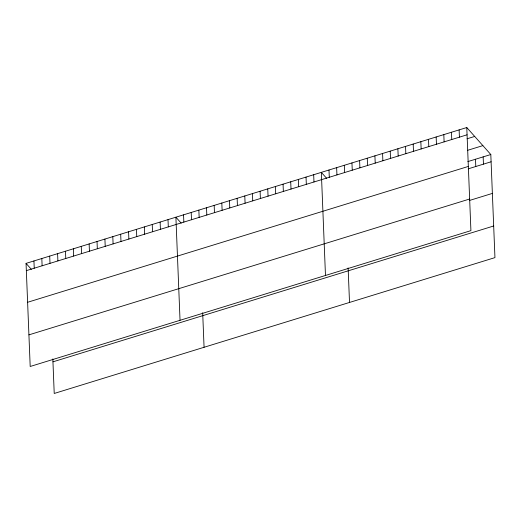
<?xml version="1.0" encoding="UTF-8"?>
<svg xmlns="http://www.w3.org/2000/svg" width="521" height="521" viewBox="0 0 521 521"><rect width="100%" height="100%" fill="white"/><g stroke="black" fill="none" stroke-linecap="round" stroke-linejoin="round"><path stroke-width="0.78" d="M466.777 127.534L470.919 230.64L30.192 366.484L26.05 263.379L466.777 127.534L490.808 154.516L494.95 257.621L54.223 393.466L52.836 358.943M26.343 270.646L467.07 134.802M467.05 138.801L474.709 136.437M467.571 150.328L482.876 145.613M467.845 161.595L490.808 154.516M27.613 302.278L468.34 166.427M468.138 168.863L491.101 161.784M28.922 334.86L469.649 199.015M469.408 200.487L492.371 193.408M52.953 361.841L493.68 225.99M326.621 178.299L321.34 172.366L325.475 275.466M181.184 223.131L175.896 217.192L180.038 320.298M26.05 263.379L31.338 269.318M483.156 156.873L483.449 164.141M475.497 159.237L475.79 166.505M459.125 129.892L459.411 137.166M451.466 132.256L451.759 139.524M443.814 134.613L444.107 141.881M436.155 136.971L436.448 144.239M428.503 139.335L428.796 146.603M420.851 141.692L421.137 148.96M413.192 144.05L413.485 151.318M405.54 146.408L405.833 153.682M397.881 148.772L398.174 156.04M390.229 151.129L390.522 158.397M382.577 153.487L382.863 160.755M374.918 155.851L375.211 163.119M367.266 158.208L367.559 165.476M359.607 160.566L359.9 167.834M351.955 162.93L352.248 170.198M344.303 165.287L344.596 172.555M348.126 267.924L349.513 302.447M336.644 167.645L336.937 174.913M328.992 170.002L329.285 177.27M313.681 174.724L313.974 181.992M306.029 177.081L306.322 184.349M298.37 179.445L298.663 186.713M290.718 181.803L291.011 189.071M283.066 184.16L283.352 191.428M275.407 186.518L275.7 193.792M267.755 188.882L268.048 196.15M260.096 191.24L260.389 198.508M252.444 193.597L252.737 200.865M244.792 195.961L245.078 203.229M237.133 198.319L237.426 205.587M229.481 200.676L229.774 207.944M221.822 203.034L222.115 210.308M214.17 205.398L214.463 212.666M206.518 207.755L206.811 215.023M198.859 210.113L199.152 217.381M202.682 312.756L204.069 347.279M191.207 212.477L191.5 219.745M183.555 214.834L183.841 222.102M168.009 219.628L168.303 226.895M160.123 222.057L160.416 229.325M152.236 224.486L152.529 231.754M144.35 226.915L144.643 234.183M136.463 229.351L136.756 236.619M128.576 231.78L128.869 239.048M120.69 234.209L120.983 241.477M112.803 236.638L113.096 243.906M104.916 239.074L105.209 246.342M97.03 241.503L97.323 248.771M89.143 243.932L89.436 251.2M81.256 246.361L81.55 253.636M73.37 248.797L73.663 256.065M65.483 251.226L65.776 258.494M57.597 253.655L57.89 260.923M49.71 256.091L50.003 263.359M41.823 258.52L42.116 265.788M33.937 260.949L34.23 268.217"/></g></svg>
